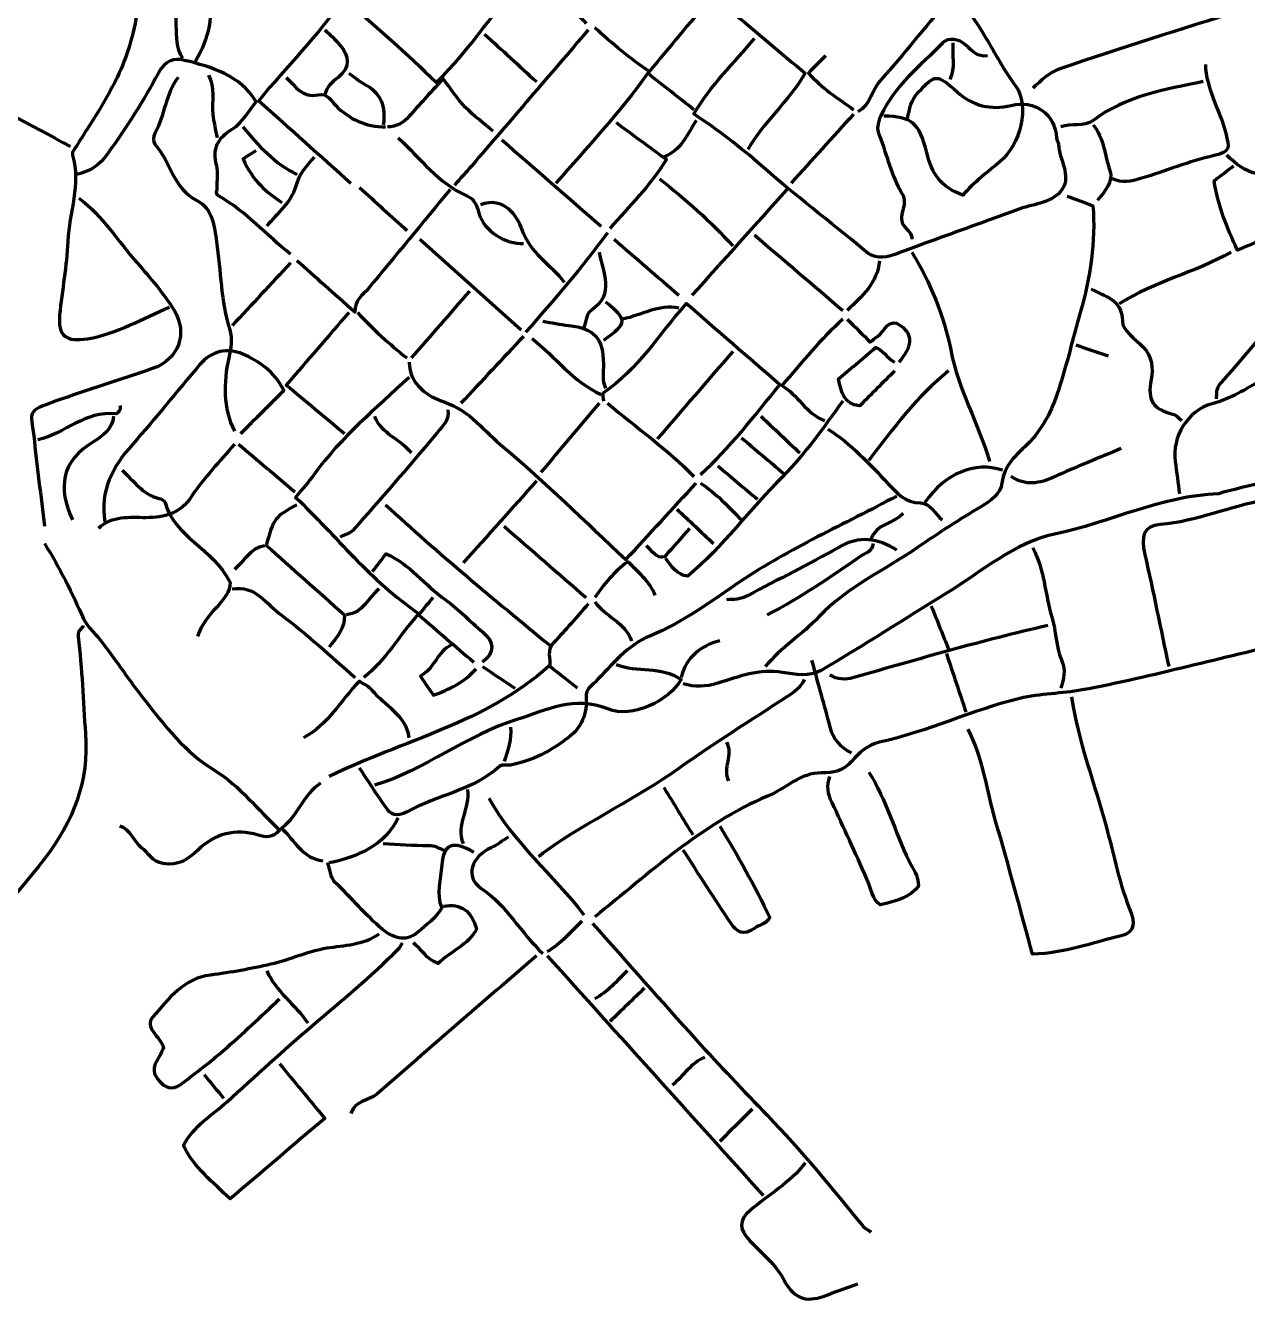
# Model space of a CAD drawing. Header units: inches. Extents: x 15 to 203, y -220 to -69.
# Drawn here: x 94.7 to 153.1, y -172.2 to -111.2 of the extents above; entities that cross this region are included whole.
import ezdxf

# ---------------------------------------------------------------- set-up
doc = ezdxf.new("R2010")
doc.units = ezdxf.units.IN
doc.header["$MEASUREMENT"] = 0
doc.layers.add('Calque 1', color=7, linetype='Continuous')

msp = doc.modelspace()

# ---------------------------------------------------------------- linework, layer by layer
at = {"layer": 'Calque 1', "color": 7, "lineweight": 70, "true_color": 0xffffff}
for points, knots in [([(90.303, -69.182), (89.095, -69.984), (88.543, -71.335), (87.631, -72.387), (84.375, -76.142), (82.561, -80.782), (80.005, -84.969), (79.006, -86.605), (79.565, -88.273), (81.334, -89.287), (85.314, -91.569), (89.315, -93.813), (93.289, -96.106), (94.654, -96.894), (96.209, -97.48), (97.098, -98.889), (98.573, -101.228), (100.245, -103.497), (100.01, -106.514), (99.914, -107.744), (100.222, -108.968), (100.035, -110.231), (99.871, -111.345), (99.594, -112.418), (99.141, -113.408), (98.58, -114.634), (97.813, -115.769), (97.089, -116.915), (96.997, -117.06), (96.861, -117.175), (96.908, -117.339), (97.314, -118.741), (96.738, -120.088), (96.679, -121.464), (96.628, -122.637), (96.404, -123.801), (96.289, -124.972), (96.19, -125.986), (96.611, -126.286), (97.627, -126.117), (99.043, -125.882), (100.249, -125.14), (101.543, -124.61)], [0, 0, 0, 0, 1, 1, 1, 2, 2, 2, 3, 3, 3, 4, 4, 4, 5, 5, 5, 6, 6, 6, 7, 7, 7, 8, 8, 8, 9, 9, 9, 10, 10, 10, 11, 11, 11, 12, 12, 12, 13, 13, 13, 14, 14, 14, 14]), ([(122.065, -94.86), (123.371, -95.891), (124.705, -96.889), (125.978, -97.96), (129.637, -101.036), (133.302, -104.105), (136.899, -107.252), (138.35, -108.522), (139.568, -110.089), (140.538, -111.721), (140.995, -112.491), (141.432, -113.301), (141.97, -114.039), (142.672, -115.001), (142.185, -116.861), (141.241, -117.644), (140.621, -118.159), (139.98, -118.648), (139.45, -119.254), (138.417, -118.899), (137.956, -118.205), (137.726, -117.24), (137.378, -115.78), (136.998, -115.498), (135.677, -115.484)], [0, 0, 0, 0, 1, 1, 1, 2, 2, 2, 3, 3, 3, 4, 4, 4, 5, 5, 5, 6, 6, 6, 7, 7, 7, 8, 8, 8, 8]), ([(102.059, -102.697), (102.512, -105.528), (101.772, -108.33), (101.849, -111.153), (101.864, -111.69), (101.829, -112.23), (102.162, -112.7)], [0, 0, 0, 0, 1, 1, 1, 2, 2, 2, 2]), ([(107.524, -103.728), (106.15, -105.118), (105.12, -106.802), (103.715, -108.169), (103.385, -108.491), (103.32, -108.965), (103.409, -109.398), (103.663, -110.642), (103.412, -111.779), (102.781, -112.854)], [0, 0, 0, 0, 1, 1, 1, 2, 2, 2, 3, 3, 3, 3]), ([(169.501, -105.687), (166.864, -106.602), (164.143, -107.219), (161.453, -107.942), (155.621, -109.51), (149.852, -111.28), (144.129, -113.205), (143.569, -113.393), (143.202, -113.781), (142.792, -114.144)], [0, 0, 0, 0, 1, 1, 1, 2, 2, 2, 3, 3, 3, 3]), ([(105.668, -106.203), (108.456, -108.787), (111.475, -111.108), (114.292, -113.871), (115.926, -112.279), (117.111, -110.366), (118.615, -108.689), (119.695, -109.408), (120.613, -110.176), (121.446, -111.05)], [0, 0, 0, 0, 1, 1, 1, 2, 2, 2, 3, 3, 3, 3]), ([(125.261, -107.853), (127.484, -109.717), (129.706, -111.581), (131.914, -113.433), (131.115, -114.822), (129.903, -115.768), (129.18, -117.083)], [0, 0, 0, 0, 1, 1, 1, 2, 2, 2, 2]), ([(109.793, -109.916), (108.65, -111.663), (107.125, -113.101), (105.806, -114.744), (107.304, -116.084), (108.755, -117.383), (110.206, -118.681)], [0, 0, 0, 0, 1, 1, 1, 2, 2, 2, 2]), ([(127.324, -109.916), (126.387, -111.042), (125.45, -112.169), (124.474, -113.343), (123.549, -112.757), (122.703, -112.007), (121.858, -111.256)], [0, 0, 0, 0, 1, 1, 1, 2, 2, 2, 2]), ([(138.667, -110.019), (137.636, -111.256), (136.637, -112.523), (135.558, -113.717), (135.118, -114.203), (135.046, -114.93), (134.439, -115.278)], [0, 0, 0, 0, 1, 1, 1, 2, 2, 2, 2]), ([(108.968, -111.359), (109.209, -111.6), (109.47, -111.824), (109.686, -112.085), (110.129, -112.619), (110.205, -113.136), (109.593, -113.635), (109.33, -113.85), (109.031, -114.07), (108.968, -114.453)], [0, 0, 0, 0, 1, 1, 1, 2, 2, 2, 3, 3, 3, 3]), ([(121.549, -111.359), (119.693, -113.525), (117.837, -115.691), (115.98, -117.855), (115.71, -118.169), (115.43, -118.475), (115.155, -118.784)], [0, 0, 0, 0, 1, 1, 1, 2, 2, 2, 2]), ([(136.811, -115.587), (136.898, -115.139), (136.976, -114.707), (137.319, -114.343), (138.167, -113.446), (138.203, -113.473), (139.195, -114.336), (139.91, -114.959), (140.791, -115.223), (141.761, -114.969), (142.87, -114.677), (143.864, -115.389), (143.93, -116.515), (143.936, -116.62), (144.022, -116.721), (144.025, -116.825), (144.048, -117.552), (144.638, -118.31), (144.204, -118.969), (143.774, -119.62), (142.881, -119.656), (142.172, -119.915), (140.182, -120.646), (138.18, -121.346), (136.196, -122.094), (135.639, -122.305), (135.219, -122.289), (134.74, -121.888), (133.112, -120.521), (131.408, -119.243), (129.814, -117.839), (128.817, -116.962), (127.775, -116.158), (126.596, -115.379), (127.391, -113.991), (128.532, -112.952), (129.489, -111.772)], [0, 0, 0, 0, 1, 1, 1, 2, 2, 2, 3, 3, 3, 4, 4, 4, 5, 5, 5, 6, 6, 6, 7, 7, 7, 8, 8, 8, 9, 9, 9, 10, 10, 10, 11, 11, 11, 12, 12, 12, 12]), ([(140.627, -112.597), (140.156, -112.68), (139.891, -112.368), (139.59, -112.087), (139.258, -111.776), (138.762, -111.703), (138.478, -111.995), (137.423, -113.08), (136.19, -114.009), (135.534, -115.466), (135.362, -115.849), (135.326, -116.065), (135.464, -116.415), (135.827, -117.335), (136.037, -118.342), (136.543, -119.171), (136.896, -119.751), (136.239, -120.249), (136.675, -120.771), (136.784, -120.901), (137.033, -121.096), (137.017, -121.362)], [0, 0, 0, 0, 1, 1, 1, 2, 2, 2, 3, 3, 3, 4, 4, 4, 5, 5, 5, 6, 6, 6, 7, 7, 7, 7]), ([(107.318, -122.084), (106.179, -121.162), (105.196, -120.047), (103.912, -119.306), (103.691, -119.178), (103.833, -119.02), (103.822, -118.886), (103.792, -118.545), (103.891, -118.176), (103.797, -117.86), (103.554, -117.045), (103.857, -116.508), (104.534, -116.103), (105.064, -115.785), (105.309, -115.225), (105.687, -114.792), (104.873, -113.52), (103.575, -113.136), (102.262, -112.817), (101.745, -112.691), (101.314, -112.833), (101.01, -113.412), (100.305, -114.755), (99.482, -116.027), (98.592, -117.265), (98.172, -117.85), (97.732, -118.123), (97.109, -118.268)], [0, 0, 0, 0, 1, 1, 1, 2, 2, 2, 3, 3, 3, 4, 4, 4, 5, 5, 5, 6, 6, 6, 7, 7, 7, 8, 8, 8, 9, 9, 9, 9]), ([(132.892, -112.597), (132.617, -112.872), (132.342, -113.147), (132.068, -113.421), (132.692, -114.127), (133.475, -114.635), (134.233, -115.175)], [0, 0, 0, 0, 1, 1, 1, 2, 2, 2, 2]), ([(110.102, -113.422), (110.343, -113.594), (110.568, -113.796), (110.827, -113.932), (111.64, -114.358), (111.891, -115.031), (111.752, -115.897)], [0, 0, 0, 0, 1, 1, 1, 2, 2, 2, 2]), ([(126.602, -115.175), (125.89, -114.613), (125.177, -114.05), (124.397, -113.435), (123.046, -115.319), (121.49, -116.97), (120.002, -118.681)], [0, 0, 0, 0, 1, 1, 1, 2, 2, 2, 2]), ([(151.042, -113.009), (151.07, -114.188), (151.741, -115.182), (152.016, -116.298), (152.188, -116.996), (152.246, -117.195), (151.461, -117.37), (150.267, -117.636), (149.122, -118.112), (147.946, -118.466), (147.514, -118.596), (147.055, -118.7), (146.608, -118.475)], [0, 0, 0, 0, 1, 1, 1, 2, 2, 2, 3, 3, 3, 4, 4, 4, 4]), ([(101.956, -113.628), (101.345, -114.423), (101.309, -115.46), (100.832, -116.315), (100.758, -116.446), (100.748, -116.719), (100.833, -116.814), (101.591, -117.657), (101.707, -118.949), (102.872, -119.53), (103.592, -119.889), (103.679, -120.769), (103.785, -121.469), (104, -122.877), (103.976, -124.316), (104.418, -125.697), (104.554, -126.124), (104.477, -126.565), (104.369, -127.043), (104.108, -128.204), (104.098, -129.41), (104.637, -130.54)], [0, 0, 0, 0, 1, 1, 1, 2, 2, 2, 3, 3, 3, 4, 4, 4, 5, 5, 5, 6, 6, 6, 7, 7, 7, 7]), ([(103.399, -113.525), (103.736, -114.114), (103.55, -114.761), (103.611, -115.38), (103.649, -115.762), (103.743, -116.137), (103.812, -116.515)], [0, 0, 0, 0, 1, 1, 1, 2, 2, 2, 2]), ([(107.112, -113.628), (107.551, -114.047), (107.888, -114.635), (108.66, -114.459), (109.073, -114.365), (109.25, -114.743), (109.48, -114.973), (110.14, -115.632), (110.917, -115.996), (111.855, -116)], [0, 0, 0, 0, 1, 1, 1, 2, 2, 2, 3, 3, 3, 3]), ([(117.012, -116.206), (116.565, -115.828), (116.084, -115.482), (115.681, -115.062), (115.292, -114.659), (114.983, -114.179), (114.611, -113.696), (113.937, -114.439), (113.447, -114.948), (112.996, -115.489), (112.715, -115.825), (112.377, -115.978), (111.959, -116)], [0, 0, 0, 0, 1, 1, 1, 2, 2, 2, 3, 3, 3, 4, 4, 4, 4]), ([(150.939, -113.834), (149.1, -114.209), (147.235, -114.506), (145.677, -115.687), (145.222, -116.032), (144.627, -115.787), (144.133, -116)], [0, 0, 0, 0, 1, 1, 1, 2, 2, 2, 2]), ([(122.89, -115.793), (123.659, -116.36), (124.428, -116.927), (125.284, -117.558), (124.504, -118.807), (123.502, -119.795), (122.58, -120.846)], [0, 0, 0, 0, 1, 1, 1, 2, 2, 2, 2]), ([(145.68, -115.897), (146.204, -116.523), (146.218, -117.347), (146.475, -118.073), (146.665, -118.607), (146.228, -119.083), (145.886, -119.506)], [0, 0, 0, 0, 1, 1, 1, 2, 2, 2, 2]), ([(112.474, -116.515), (113.524, -117.502), (114.393, -118.701), (115.772, -119.305), (116.107, -119.452), (116.225, -119.72), (116.324, -120.116), (116.536, -120.959), (117.631, -121.617), (118.455, -121.568)], [0, 0, 0, 0, 1, 1, 1, 2, 2, 2, 3, 3, 3, 3]), ([(105.668, -117.134), (105.437, -117.282), (105.206, -117.429), (105.051, -117.528), (105.523, -118.573), (106.178, -119.125), (106.906, -119.609)], [0, 0, 0, 0, 1, 1, 1, 2, 2, 2, 2]), ([(187.341, -120.743), (186.64, -119.656), (185.445, -119.408), (184.345, -119.229), (181.282, -118.731), (178.281, -117.805), (175.171, -117.685), (173.442, -117.618), (171.8, -117.146), (170.115, -116.975), (168.334, -116.794), (166.565, -117.265), (164.86, -117.854), (161.662, -118.958), (158.433, -119.962), (155.171, -120.862), (154.284, -121.106), (153.448, -121.534), (152.575, -121.883), (152.077, -120.824), (151.635, -119.746), (151.463, -118.572), (151.764, -118.337), (152.073, -118.097), (152.383, -117.856)], [0, 0, 0, 0, 1, 1, 1, 2, 2, 2, 3, 3, 3, 4, 4, 4, 5, 5, 5, 6, 6, 6, 7, 7, 7, 8, 8, 8, 8]), ([(108.452, -117.443), (108.073, -117.865), (107.731, -118.232), (107.56, -118.869), (107.374, -119.567), (106.665, -120.125), (106.184, -120.743)], [0, 0, 0, 0, 1, 1, 1, 2, 2, 2, 2]), ([(156.404, -117.443), (155.957, -117.615), (155.49, -117.747), (155.068, -117.967), (153.885, -118.581), (152.925, -118.247), (152.073, -117.34)], [0, 0, 0, 0, 1, 1, 1, 2, 2, 2, 2]), ([(186.825, -121.775), (184.744, -121.789), (182.887, -120.858), (180.961, -120.286), (178.969, -119.694), (176.954, -119.183), (174.97, -118.567), (174.413, -118.394), (173.943, -118.717), (173.419, -118.686), (172.218, -118.613), (171.014, -118.689), (169.808, -118.622), (169.134, -118.584), (168.377, -118.882), (167.758, -119.216), (165.458, -120.46), (162.941, -121.135), (160.526, -122.076), (159.099, -122.633), (157.628, -123.081), (156.204, -123.647), (155.592, -123.89), (155.093, -124.373), (154.656, -124.873), (153.678, -125.993), (152.742, -127.151), (151.751, -128.26), (151.53, -128.508), (151.579, -128.739), (151.558, -128.993)], [0, 0, 0, 0, 1, 1, 1, 2, 2, 2, 3, 3, 3, 4, 4, 4, 5, 5, 5, 6, 6, 6, 7, 7, 7, 8, 8, 8, 9, 9, 9, 10, 10, 10, 10]), ([(97.212, -119.403), (98.345, -120.249), (99.078, -121.457), (99.995, -122.498), (100.627, -123.216), (101.258, -123.931), (101.759, -124.759), (102.425, -125.859), (101.994, -127.108), (100.717, -127.546), (99.175, -128.076), (97.616, -128.558), (96.08, -129.103), (94.683, -129.599), (94.92, -129.587), (95.049, -130.746), (95.21, -132.191), (95.39, -133.634), (95.562, -135.077)], [0, 0, 0, 0, 1, 1, 1, 2, 2, 2, 3, 3, 3, 4, 4, 4, 5, 5, 5, 6, 6, 6, 6]), ([(114.949, -118.99), (113.643, -120.571), (112.338, -122.154), (111.029, -123.733), (110.779, -124.035), (110.389, -124.228), (110.395, -124.853), (109.379, -123.95), (108.503, -123.172), (107.627, -122.393)], [0, 0, 0, 0, 1, 1, 1, 2, 2, 2, 3, 3, 3, 3]), ([(120.415, -123.425), (119.752, -122.573), (118.776, -122.038), (118.374, -120.875), (118.174, -120.297), (117.522, -119.287), (116.393, -119.712)], [0, 0, 0, 0, 1, 1, 1, 2, 2, 2, 2]), ([(144.442, -119.3), (144.834, -119.447), (145.226, -119.593), (145.669, -119.76), (145.805, -121.471), (145.546, -123.181), (145.063, -124.869), (144.709, -126.103), (144.416, -127.357), (144.016, -128.576), (143.701, -129.537), (143.282, -130.441), (142.506, -131.183), (141.998, -131.669), (141.427, -132.175), (141.32, -133.011), (141.254, -133.52), (140.782, -133.878), (140.318, -134.15), (139.29, -134.755), (138.291, -135.398), (137.306, -136.079), (135.722, -137.175), (133.932, -137.962), (132.573, -139.399), (131.773, -140.246), (130.764, -140.88), (130.005, -141.78)], [0, 0, 0, 0, 1, 1, 1, 2, 2, 2, 3, 3, 3, 4, 4, 4, 5, 5, 5, 6, 6, 6, 7, 7, 7, 8, 8, 8, 9, 9, 9, 9]), ([(122.065, -121.981), (122.232, -122.954), (122.862, -123.978), (121.666, -124.785), (121.467, -124.919), (121.446, -125.315), (121.343, -125.59)], [0, 0, 0, 0, 1, 1, 1, 2, 2, 2, 2]), ([(137.017, -121.981), (137.889, -123.435), (138.562, -125.066), (138.872, -126.642), (139.247, -128.556), (140.2, -130.178), (140.73, -131.984)], [0, 0, 0, 0, 1, 1, 1, 2, 2, 2, 2]), ([(145.576, -123.734), (146.2, -124.117), (147.063, -124.177), (147.075, -125.28), (147.08, -125.696), (147.68, -126.134), (148.059, -126.511), (148.514, -126.964), (148.545, -127.525), (148.447, -128.062), (148.267, -129.047), (148.515, -129.49), (149.493, -129.724), (149.646, -129.761), (149.77, -129.921), (149.908, -130.024)], [0, 0, 0, 0, 1, 1, 1, 2, 2, 2, 3, 3, 3, 4, 4, 4, 5, 5, 5, 5]), ([(126.911, -132.602), (128.323, -131.346), (129.447, -129.837), (130.709, -128.316), (129.199, -127.008), (127.708, -125.716), (126.231, -124.436), (124.936, -125.914), (123.914, -127.585), (122.279, -128.696), (122.215, -128.739), (122.271, -128.959), (122.271, -129.096)], [0, 0, 0, 0, 1, 1, 1, 2, 2, 2, 3, 3, 3, 4, 4, 4, 4]), ([(168.573, -123.94), (166.392, -124.707), (164.108, -125.056), (161.869, -125.587), (159.776, -126.083), (157.664, -126.508), (155.586, -127.06), (154.923, -127.236), (154.325, -127.694), (153.727, -128.072), (152.978, -128.545), (152.242, -128.988), (151.358, -129.223), (150.181, -129.536), (149.443, -130.812), (149.598, -131.984), (149.667, -132.499), (149.736, -133.015), (149.805, -133.531)], [0, 0, 0, 0, 1, 1, 1, 2, 2, 2, 3, 3, 3, 4, 4, 4, 5, 5, 5, 6, 6, 6, 6]), ([(110.102, -124.868), (109.116, -126.012), (108.13, -127.156), (107.12, -128.328), (108.023, -129.082), (108.96, -129.862), (109.896, -130.643)], [0, 0, 0, 0, 1, 1, 1, 2, 2, 2, 2]), ([(133.924, -125.178), (134.302, -125.556), (134.68, -125.934), (135.028, -126.282), (135.141, -126.189), (135.245, -126.079), (135.369, -126.006), (135.728, -125.794), (135.889, -125.041), (136.494, -125.498), (137.085, -125.944), (137.025, -126.497), (136.399, -127.24)], [0, 0, 0, 0, 1, 1, 1, 2, 2, 2, 3, 3, 3, 4, 4, 4, 4]), ([(119.383, -125.281), (119.796, -125.349), (120.206, -125.435), (120.621, -125.484), (121.864, -125.631), (122.266, -126.082), (122.274, -127.343), (122.276, -127.722), (122.2, -128.112), (122.374, -128.478)], [0, 0, 0, 0, 1, 1, 1, 2, 2, 2, 3, 3, 3, 3]), ([(133.717, -125.178), (132.671, -126.13), (131.776, -127.224), (130.799, -128.356), (131.567, -128.779), (131.946, -129.698), (132.841, -130.024)], [0, 0, 0, 0, 1, 1, 1, 2, 2, 2, 2]), ([(104.946, -130.643), (105.635, -129.955), (106.323, -129.266), (107.002, -128.587), (106.539, -127.644), (105.798, -127.191), (105.039, -126.851), (104.302, -126.522), (103.543, -126.699), (102.991, -127.346), (101.913, -128.608), (100.883, -129.911), (99.782, -131.151), (98.827, -132.226), (98.189, -133.378), (98.45, -134.871)], [0, 0, 0, 0, 1, 1, 1, 2, 2, 2, 3, 3, 3, 4, 4, 4, 5, 5, 5, 5]), ([(136.192, -127.653), (135.625, -128.22), (135.057, -128.788), (134.524, -129.321), (133.746, -129.239), (133.663, -128.675), (133.505, -128.036), (134.034, -127.591), (134.631, -127.088), (135.281, -126.54), (135.602, -126.62), (135.821, -127.038), (136.192, -127.24)], [0, 0, 0, 0, 1, 1, 1, 2, 2, 2, 3, 3, 3, 4, 4, 4, 4]), ([(112.99, -127.24), (113.005, -128.344), (113.932, -128.888), (114.662, -129.134), (115.905, -129.554), (116.598, -130.556), (117.497, -131.299), (119.519, -132.969), (121.377, -134.837), (123.349, -136.669), (124.468, -135.451), (125.587, -134.233), (126.705, -133.015)], [0, 0, 0, 0, 1, 1, 1, 2, 2, 2, 3, 3, 3, 4, 4, 4, 4]), ([(112.99, -127.962), (111.406, -129.439), (109.731, -130.826), (108.45, -132.6), (108.192, -132.957), (107.897, -133.286), (107.563, -133.696), (109.506, -135.536), (111.14, -137.683), (113.443, -139.241), (112.506, -140.329), (111.873, -141.484), (110.824, -142.296)], [0, 0, 0, 0, 1, 1, 1, 2, 2, 2, 3, 3, 3, 4, 4, 4, 4]), ([(173.007, -128.581), (172.451, -128.839), (171.823, -128.579), (171.234, -128.962), (170.538, -129.414), (169.893, -129.766), (169.355, -130.509), (167.639, -132.877), (165.802, -135.159), (163.748, -137.264), (162.65, -138.389), (161.37, -139.035), (159.909, -139.402), (156.683, -140.213), (153.451, -141), (150.216, -141.776), (148.537, -142.179), (146.857, -142.585), (145.161, -142.896), (144.174, -143.077), (143.164, -143.068), (142.168, -143.306), (139.886, -143.852), (137.763, -144.89), (135.471, -145.392), (134.904, -145.516), (134.501, -145.893), (134.127, -146.315), (133.747, -146.743), (133.296, -146.878), (132.685, -146.864), (131.703, -146.841), (130.979, -147.612), (130.112, -147.977), (126.954, -149.309), (124.487, -151.644), (121.858, -153.742)], [0, 0, 0, 0, 1, 1, 1, 2, 2, 2, 3, 3, 3, 4, 4, 4, 5, 5, 5, 6, 6, 6, 7, 7, 7, 8, 8, 8, 9, 9, 9, 10, 10, 10, 11, 11, 11, 12, 12, 12, 12]), ([(99.171, -129.303), (99.22, -129.499), (99.078, -129.71), (98.967, -129.699), (97.533, -129.553), (96.525, -130.643), (95.253, -130.952)], [0, 0, 0, 0, 1, 1, 1, 2, 2, 2, 2]), ([(133.717, -129.096), (132.805, -130.34), (131.931, -131.612), (130.832, -132.707), (129.282, -134.252), (127.985, -136.04), (126.302, -137.468), (125.774, -137.392), (125.524, -137), (125.261, -136.624)], [0, 0, 0, 0, 1, 1, 1, 2, 2, 2, 3, 3, 3, 3]), ([(98.862, -129.818), (98.808, -130.422), (98.331, -130.785), (97.919, -131.031), (96.338, -131.975), (96.204, -133.241), (96.903, -134.768)], [0, 0, 0, 0, 1, 1, 1, 2, 2, 2, 2]), ([(114.846, -129.509), (114.915, -130.059), (114.501, -130.392), (114.215, -130.736), (112.937, -132.272), (111.621, -133.776), (110.3, -135.276), (110.159, -135.436), (109.896, -135.49), (109.69, -135.593)], [0, 0, 0, 0, 1, 1, 1, 2, 2, 2, 3, 3, 3, 3]), ([(132.996, -130.437), (134.105, -131.132), (134.987, -132.087), (135.869, -133.028), (136.318, -133.507), (136.693, -133.956), (137.43, -133.959), (137.926, -133.961), (138.109, -134.504), (138.461, -134.768)], [0, 0, 0, 0, 1, 1, 1, 2, 2, 2, 3, 3, 3, 3]), ([(104.637, -131.159), (103.949, -131.984), (103.187, -132.759), (102.596, -133.648), (102.04, -134.484), (101.299, -134.666), (100.409, -134.667), (99.617, -134.669), (98.794, -134.559), (98.14, -135.18)], [0, 0, 0, 0, 1, 1, 1, 2, 2, 2, 3, 3, 3, 3]), ([(147.02, -131.365), (145.955, -131.812), (144.876, -132.23), (143.828, -132.715), (143.117, -133.045), (142.448, -133.156), (141.761, -132.706)], [0, 0, 0, 0, 1, 1, 1, 2, 2, 2, 2]), ([(99.275, -132.396), (99.815, -132.9), (100.245, -133.546), (101.026, -133.742), (101.139, -133.771), (101.302, -133.856), (101.327, -133.946), (101.78, -135.614), (103.563, -136.063), (104.442, -137.763), (104.45, -138.619), (103.191, -139.232), (102.884, -140.337)], [0, 0, 0, 0, 1, 1, 1, 2, 2, 2, 3, 3, 3, 4, 4, 4, 4]), ([(157.436, -132.602), (156.343, -132.8), (155.311, -133.232), (154.129, -133.058), (153.442, -132.957), (152.692, -133.288), (151.97, -133.429), (151.865, -133.45), (151.765, -133.523), (151.661, -133.527), (148.924, -133.624), (146.474, -134.906), (143.837, -135.454), (141.924, -135.852), (140.345, -137.24), (138.668, -138.275), (136.671, -139.508), (134.695, -140.774), (132.676, -141.97), (132.133, -142.292), (131.422, -142.157), (130.835, -142.058), (129.718, -141.87), (128.739, -142.267), (127.743, -142.574), (127.167, -142.751), (126.642, -142.774), (126.086, -142.605)], [0, 0, 0, 0, 1, 1, 1, 2, 2, 2, 3, 3, 3, 4, 4, 4, 5, 5, 5, 6, 6, 6, 7, 7, 7, 8, 8, 8, 9, 9, 9, 9]), ([(154.857, -133.221), (154.756, -133.739), (154.281, -133.764), (153.927, -133.825), (152.221, -134.116), (150.624, -134.848), (148.878, -134.997), (148.078, -135.066), (147.945, -135.532), (148.147, -136.42), (148.552, -138.201), (148.911, -139.993), (149.289, -141.78)], [0, 0, 0, 0, 1, 1, 1, 2, 2, 2, 3, 3, 3, 4, 4, 4, 4]), ([(107.627, -134.046), (106.555, -134.645), (106.51, -134.703), (106.16, -135.989), (107.385, -137.076), (108.641, -138.191), (109.896, -139.305), (109.946, -139.957), (109.511, -140.381), (109.174, -140.852)], [0, 0, 0, 0, 1, 1, 1, 2, 2, 2, 3, 3, 3, 3]), ([(136.295, -133.634), (133.786, -134.974), (131.16, -136.141), (128.812, -137.721), (127.417, -138.659), (126.074, -139.675), (124.526, -140.304), (123.366, -140.777), (122.691, -141.71), (121.876, -142.52), (121.707, -142.689), (121.413, -142.884), (121.445, -143.224), (121.52, -144.023), (121.214, -144.704), (120.61, -145.169), (119.788, -145.802), (118.863, -146.298), (117.83, -146.486), (117.708, -146.508), (117.427, -146.448), (117.331, -146.535), (116.058, -147.692), (114.337, -147.917), (112.9, -148.714), (112.37, -149.008), (112.123, -148.855), (111.86, -148.48), (111.432, -147.872), (111.03, -147.246), (110.618, -146.627)], [0, 0, 0, 0, 1, 1, 1, 2, 2, 2, 3, 3, 3, 4, 4, 4, 5, 5, 5, 6, 6, 6, 7, 7, 7, 8, 8, 8, 9, 9, 9, 10, 10, 10, 10]), ([(126.396, -135.18), (126.007, -135.618), (125.619, -136.056), (125.198, -136.529), (124.786, -136.649), (124.606, -136.243), (124.333, -136.005)], [0, 0, 0, 0, 1, 1, 1, 2, 2, 2, 2]), ([(95.562, -135.902), (96.297, -137.046), (96.868, -138.271), (97.436, -139.503), (97.634, -139.933), (98.051, -140.257), (98.344, -140.648), (99.006, -141.535), (99.629, -142.452), (100.311, -143.323), (101.307, -144.591), (102.277, -145.873), (103.699, -146.746), (104.89, -147.479), (105.748, -148.608), (106.796, -149.597), (106.456, -149.984), (106.144, -149.944), (105.769, -149.832), (104.677, -149.506), (103.704, -149.764), (102.888, -150.55), (102.417, -151.002), (101.965, -151.321), (101.229, -151.192), (100.706, -151.101), (100.537, -150.694), (100.207, -150.437), (99.824, -150.138), (99.705, -149.566), (99.171, -149.411)], [0, 0, 0, 0, 1, 1, 1, 2, 2, 2, 3, 3, 3, 4, 4, 4, 5, 5, 5, 6, 6, 6, 7, 7, 7, 8, 8, 8, 9, 9, 9, 10, 10, 10, 10]), ([(136.295, -136.212), (135.387, -135.646), (134.508, -135.5), (133.501, -136.091), (132.098, -136.916), (130.614, -137.603), (129.187, -138.39), (128.837, -138.584), (128.504, -138.573), (128.149, -138.584)], [0, 0, 0, 0, 1, 1, 1, 2, 2, 2, 3, 3, 3, 3]), ([(135.161, -135.902), (135.131, -136.285), (134.795, -136.353), (134.545, -136.525), (133.109, -137.522), (131.669, -138.509), (130.108, -139.305)], [0, 0, 0, 0, 1, 1, 1, 2, 2, 2, 2]), ([(111.237, -137.243), (111.446, -136.97), (111.655, -136.697), (111.892, -136.388), (113.019, -136.871), (113.746, -137.905), (114.734, -138.597), (115.368, -139.041), (115.903, -139.625), (116.498, -140.127), (117.085, -140.622), (117.094, -141.093), (116.496, -141.574)], [0, 0, 0, 0, 1, 1, 1, 2, 2, 2, 3, 3, 3, 4, 4, 4, 4]), ([(142.792, -136.109), (143.354, -137.138), (143.367, -138.32), (143.707, -139.412), (143.915, -140.078), (143.89, -140.83), (144.166, -141.456), (144.394, -141.974), (144.266, -142.365), (144.133, -142.812)], [0, 0, 0, 0, 1, 1, 1, 2, 2, 2, 3, 3, 3, 3]), ([(124.746, -138.377), (124.49, -137.696), (123.932, -137.277), (123.443, -136.768), (122.758, -137.257), (122.305, -137.866), (121.858, -138.48)], [0, 0, 0, 0, 1, 1, 1, 2, 2, 2, 2]), ([(104.534, -138.068), (105.646, -137.864), (106.18, -138.816), (106.887, -139.331), (108.124, -140.235), (109.243, -141.299), (110.412, -142.296)], [0, 0, 0, 0, 1, 1, 1, 2, 2, 2, 2]), ([(114.124, -138.48), (113.907, -138.747), (113.689, -139.013), (113.449, -139.306), (114.348, -140.08), (115.216, -140.827), (116.084, -141.574)], [0, 0, 0, 0, 1, 1, 1, 2, 2, 2, 2]), ([(121.549, -138.79), (120.999, -139.409), (120.47, -140.048), (119.891, -140.638), (119.537, -140.999), (119.773, -141.404), (119.693, -141.78)], [0, 0, 0, 0, 1, 1, 1, 2, 2, 2, 2]), ([(97.418, -139.821), (97.372, -140.002), (97.131, -139.991), (97.175, -140.341), (97.365, -141.877), (97.404, -143.431), (97.525, -144.977), (97.702, -147.248), (96.941, -149.203), (95.562, -150.958), (94.021, -152.918), (92.456, -154.875), (90.083, -155.875), (89.551, -156.098), (89.8, -156.752), (89.272, -156.836)], [0, 0, 0, 0, 1, 1, 1, 2, 2, 2, 3, 3, 3, 4, 4, 4, 5, 5, 5, 5]), ([(143.514, -139.821), (140.388, -140.526), (137.316, -141.432), (134.236, -142.306), (133.818, -142.424), (133.461, -142.4), (133.099, -142.193)], [0, 0, 0, 0, 1, 1, 1, 2, 2, 2, 2]), ([(115.001, -140.749), (114.32, -141.07), (114.192, -141.888), (113.533, -142.234), (113.764, -142.581), (113.944, -142.85), (114.145, -143.152), (114.907, -142.868), (115.645, -142.54), (116.187, -141.883)], [0, 0, 0, 0, 1, 1, 1, 2, 2, 2, 3, 3, 3, 3]), ([(132.222, -141.471), (132.514, -142.537), (132.811, -143.601), (133.097, -144.668), (133.251, -145.245), (133.598, -145.65), (134.13, -145.905)], [0, 0, 0, 0, 1, 1, 1, 2, 2, 2, 2]), ([(121.033, -142.812), (120.628, -142.493), (120.222, -142.175), (119.676, -141.747), (116.683, -144.482), (112.696, -145.282), (109.174, -147.04)], [0, 0, 0, 0, 1, 1, 1, 2, 2, 2, 2]), ([(122.89, -141.677), (123.882, -142.086), (125.053, -141.725), (125.983, -142.399), (125.439, -143.406), (123.644, -144.27), (122.492, -143.807), (120.875, -143.156), (119.59, -143.858), (118.131, -144.312), (115.712, -145.065), (113.745, -146.722), (111.34, -147.452)], [0, 0, 0, 0, 1, 1, 1, 2, 2, 2, 3, 3, 3, 4, 4, 4, 4]), ([(112.99, -145.183), (112.849, -144.084), (111.823, -143.669), (111.229, -142.921), (111.081, -142.735), (110.831, -142.63), (110.616, -142.48), (109.719, -143.39), (109.114, -144.573), (107.937, -145.183)], [0, 0, 0, 0, 1, 1, 1, 2, 2, 2, 3, 3, 3, 3]), ([(131.861, -142.399), (131.713, -142.8), (131.369, -143.006), (131.037, -143.224), (129.317, -144.358), (127.564, -145.444), (125.889, -146.64), (123.871, -148.08), (121.611, -149.119), (119.59, -150.546), (119.45, -150.645), (119.315, -150.752), (119.177, -150.855)], [0, 0, 0, 0, 1, 1, 1, 2, 2, 2, 3, 3, 3, 4, 4, 4, 4]), ([(144.648, -143.224), (144.953, -145.352), (145.749, -147.349), (146.3, -149.411), (146.669, -150.788), (146.938, -152.21), (147.478, -153.517), (147.782, -154.253), (147.447, -154.539), (147.013, -154.642), (145.651, -154.964), (144.324, -155.488), (142.781, -155.521), (142.202, -153.42), (141.648, -151.305), (141.03, -149.208), (140.593, -147.727), (140.426, -146.164), (139.699, -144.771)], [0, 0, 0, 0, 1, 1, 1, 2, 2, 2, 3, 3, 3, 4, 4, 4, 5, 5, 5, 6, 6, 6, 6]), ([(134.955, -146.833), (135.813, -148.148), (136.19, -149.683), (136.879, -151.079), (137.045, -151.416), (137.324, -151.769), (137.339, -152.275), (136.934, -152.791), (136.292, -152.988), (135.504, -153.166), (135.146, -152.937), (135.06, -152.38), (134.845, -151.889), (134.315, -150.677), (133.757, -149.478), (133.199, -148.278), (133.01, -147.872), (132.915, -147.47), (133.099, -147.04)], [0, 0, 0, 0, 1, 1, 1, 2, 2, 2, 3, 3, 3, 4, 4, 4, 5, 5, 5, 6, 6, 6, 6]), ([(108.762, -147.349), (107.924, -147.883), (107.681, -148.927), (106.885, -149.496), (107.516, -150.085), (107.899, -150.943), (108.865, -151.061)], [0, 0, 0, 0, 1, 1, 1, 2, 2, 2, 2]), ([(127.839, -149.411), (128.703, -150.815), (129.5, -152.255), (130.221, -153.764), (130.085, -154.075), (129.74, -154.104), (129.505, -154.279), (128.982, -154.668), (128.639, -154.46), (128.362, -154.047), (127.586, -152.892), (126.843, -151.714), (126.086, -150.546)], [0, 0, 0, 0, 1, 1, 1, 2, 2, 2, 3, 3, 3, 4, 4, 4, 4]), ([(117.733, -149.927), (117.458, -150.099), (117.198, -150.303), (116.906, -150.437), (115.969, -150.866), (115.637, -151.835), (116.419, -152.363), (117.665, -153.204), (118.334, -154.515), (119.383, -155.496)], [0, 0, 0, 0, 1, 1, 1, 2, 2, 2, 3, 3, 3, 3]), ([(116.084, -150.649), (115.074, -150.081), (114.621, -150.242), (114.551, -151.269), (114.505, -151.951), (114.246, -152.643), (114.556, -153.3), (114.256, -153.806), (113.812, -154.116), (113.407, -154.469), (112.787, -155.009), (112.159, -154.693), (111.722, -154.335), (110.909, -153.669), (110.247, -152.823), (109.472, -152.106), (109.167, -151.824), (109.262, -151.45), (109.071, -151.164)], [0, 0, 0, 0, 1, 1, 1, 2, 2, 2, 3, 3, 3, 4, 4, 4, 5, 5, 5, 6, 6, 6, 6]), ([(111.752, -150.236), (112.474, -150.271), (113.197, -150.337), (113.918, -150.324), (114.209, -150.318), (114.405, -150.457), (114.64, -150.546)], [0, 0, 0, 0, 1, 1, 1, 2, 2, 2, 2]), ([(114.64, -153.227), (115.475, -153.091), (115.979, -153.452), (116.204, -154.326), (115.814, -155.085), (114.974, -155.386), (114.374, -155.964), (113.814, -155.767), (113.58, -155.282), (113.196, -154.98)], [0, 0, 0, 0, 1, 1, 1, 2, 2, 2, 3, 3, 3, 3]), ([(121.755, -154.052), (123.405, -155.908), (125.042, -157.776), (126.71, -159.616), (127.82, -160.841), (128.965, -162.035), (130.11, -163.228), (131.716, -164.901), (133.195, -166.683), (134.65, -168.486), (134.754, -168.615), (134.921, -168.695), (135.058, -168.798)], [0, 0, 0, 0, 1, 1, 1, 2, 2, 2, 3, 3, 3, 4, 4, 4, 4]), ([(111.546, -154.567), (110.805, -155.097), (109.889, -155.108), (109.063, -155.241), (108.123, -155.392), (107.288, -155.794), (106.388, -156.001), (105.436, -156.219), (104.47, -156.395), (103.501, -156.517), (102.206, -156.681), (101.498, -157.663), (100.747, -158.511), (100.296, -159.022), (101.094, -159.437), (101.252, -159.995), (101.158, -160.184), (101.062, -160.431), (100.92, -160.649), (100.642, -161.075), (100.878, -161.403), (101.14, -161.674), (101.444, -161.989), (101.817, -161.957), (102.162, -161.683), (102.814, -161.166), (103.491, -160.678), (104.116, -160.13), (105.031, -159.329), (105.909, -158.486), (106.802, -157.661)], [0, 0, 0, 0, 1, 1, 1, 2, 2, 2, 3, 3, 3, 4, 4, 4, 5, 5, 5, 6, 6, 6, 7, 7, 7, 8, 8, 8, 9, 9, 9, 10, 10, 10, 10]), ([(106.802, -160.755), (107.502, -161.604), (108.202, -162.454), (108.956, -163.369), (107.435, -164.661), (105.949, -165.924), (104.434, -167.212), (103.613, -166.408), (102.717, -165.735), (102.211, -164.664), (102.678, -163.734), (103.601, -163.198), (104.287, -162.576), (105.636, -161.353), (106.977, -160.101), (108.372, -158.925), (109.771, -157.745), (111.173, -156.576), (112.472, -155.287), (112.558, -155.201), (112.612, -155.083), (112.68, -154.98)], [0, 0, 0, 0, 1, 1, 1, 2, 2, 2, 3, 3, 3, 4, 4, 4, 5, 5, 5, 6, 6, 6, 7, 7, 7, 7]), ([(119.074, -155.599), (116.53, -157.799), (113.982, -159.993), (111.448, -162.205), (111.056, -162.547), (110.393, -162.517), (110.206, -163.127)], [0, 0, 0, 0, 1, 1, 1, 2, 2, 2, 2]), ([(131.913, -165.498), (131.198, -166.442), (130.161, -167.013), (129.284, -167.768), (128.73, -168.245), (128.761, -168.701), (129.276, -169.218), (129.858, -169.804), (130.526, -170.374), (130.899, -171.085), (131.428, -172.093), (132.087, -172.161), (132.997, -171.792), (133.47, -171.601), (133.958, -171.445), (134.439, -171.273)], [0, 0, 0, 0, 1, 1, 1, 2, 2, 2, 3, 3, 3, 4, 4, 4, 5, 5, 5, 5])]:
    msp.add_open_spline(points, degree=3, knots=knots, dxfattribs=at)
for points in [[(116.599, -111.565), (117.424, -112.322), (118.249, -113.078), (119.074, -113.834)], [(138.977, -111.978), (138.922, -112.562), (139.113, -113.168), (138.822, -113.731)], [(91.025, -113.834), (92.95, -114.865), (94.875, -115.897), (96.8, -116.928)], [(126.705, -115.69), (126.298, -116.371), (125.966, -117.117), (125.158, -117.443)], [(134.233, -115.381), (133.236, -116.481), (132.239, -117.581), (131.242, -118.681)], [(105.049, -116), (105.783, -116.899), (106.565, -117.743), (107.627, -118.268)], [(117.424, -116.618), (119.005, -117.993), (120.587, -119.368), (122.168, -120.743)], [(110.618, -118.887), (111.374, -119.575), (112.13, -120.262), (112.887, -120.95)], [(124.952, -118.475), (126.204, -119.449), (127.375, -120.512), (128.458, -121.671)], [(131.036, -118.99), (129.524, -120.675), (128.011, -122.359), (126.499, -124.043)], [(113.505, -121.362), (115.121, -122.806), (116.737, -124.25), (118.352, -125.693)], [(122.477, -121.053), (121.253, -122.702), (119.927, -124.267), (118.558, -125.796)], [(122.786, -121.362), (123.818, -122.256), (124.849, -123.15), (125.88, -124.043)], [(129.489, -121.156), (130.899, -122.359), (132.308, -123.562), (133.717, -124.765)], [(152.279, -121.981), (150.559, -122.95), (148.594, -123.391), (146.917, -124.456)], [(107.318, -122.496), (106.39, -123.493), (105.462, -124.49), (104.534, -125.487)], [(135.47, -122.393), (135.368, -123.454), (134.621, -124.093), (133.924, -124.765)], [(115.877, -123.837), (114.949, -124.903), (114.021, -125.968), (113.093, -127.034)], [(122.374, -124.353), (123.432, -125.187), (123.421, -125.381), (122.271, -126.209)], [(125.88, -124.662), (124.913, -124.451), (124.092, -125), (123.199, -125.178)], [(110.515, -124.868), (111.255, -125.645), (112.034, -126.38), (112.887, -127.034)], [(118.455, -126.003), (117.458, -127.068), (116.462, -128.134), (115.465, -129.199)], [(118.868, -126.106), (119.981, -126.983), (120.835, -128.18), (122.168, -128.787)], [(128.458, -126.724), (127.255, -128.117), (126.052, -129.509), (124.849, -130.901)], [(144.855, -126.415), (145.37, -126.587), (145.886, -126.759), (146.401, -126.931)], [(138.77, -127.653), (137.256, -128.863), (136.117, -130.408), (134.955, -131.932)], [(122.065, -129.199), (121.136, -130.299), (120.208, -131.399), (119.28, -132.499)], [(122.477, -129.199), (123.847, -130.374), (125.343, -131.4), (126.602, -132.706)], [(111.34, -129.818), (111.655, -130.672), (112.592, -130.904), (113.093, -131.571)], [(129.799, -129.818), (130.418, -130.402), (131.036, -130.987), (131.655, -131.571)], [(104.843, -131.159), (105.737, -131.915), (106.631, -132.671), (107.524, -133.427)], [(128.871, -130.849), (129.541, -131.417), (130.211, -131.984), (130.882, -132.551)], [(127.736, -132.19), (128.372, -132.723), (129.008, -133.256), (129.644, -133.788)], [(141.348, -132.396), (140.008, -131.964), (138.607, -132.548), (137.636, -133.943)], [(119.074, -132.912), (117.905, -134.218), (116.737, -135.524), (115.568, -136.83)], [(126.911, -133.015), (127.666, -133.486), (128.244, -134.154), (128.871, -134.768)], [(111.855, -134.046), (114.388, -136.373), (117.036, -138.566), (119.693, -140.749)], [(125.777, -134.252), (126.361, -134.802), (126.946, -135.352), (127.53, -135.902)], [(136.605, -134.459), (136.16, -134.96), (135.307, -134.95), (135.058, -135.696)], [(117.527, -135.077), (118.833, -136.212), (120.14, -137.346), (121.446, -138.48)], [(106.081, -136.005), (105.383, -136.108), (105.115, -136.758), (104.637, -137.14)], [(111.546, -138.068), (111.027, -138.476), (110.794, -139.242), (109.999, -139.305)], [(121.858, -138.687), (122.367, -139.377), (123.304, -139.662), (123.611, -140.543)], [(137.945, -138.893), (138.22, -139.58), (138.495, -140.268), (138.77, -140.955)], [(127.839, -140.543), (126.908, -140.796), (126.244, -141.332), (125.983, -142.296)], [(138.667, -141.162), (138.977, -142.09), (139.286, -143.018), (139.595, -143.946)], [(116.496, -141.78), (117.012, -142.124), (117.527, -142.468), (118.043, -142.812)], [(117.837, -144.668), (117.903, -145.25), (117.699, -145.78), (117.527, -146.318)], [(128.149, -145.39), (128.512, -145.99), (127.925, -146.643), (128.252, -147.246)], [(125.158, -147.555), (125.622, -148.311), (126.086, -149.068), (126.55, -149.824)], [(115.774, -147.658), (115.924, -148.535), (115.186, -149.341), (115.568, -150.236)], [(116.805, -148.071), (117.977, -150.205), (119.878, -151.745), (121.343, -153.639)], [(112.474, -148.999), (111.785, -150.347), (110.551, -150.864), (109.174, -151.164)], [(121.24, -153.949), (120.713, -154.457), (120.247, -155.034), (119.59, -155.392)], [(119.59, -155.599), (123.027, -159.414), (126.464, -163.23), (129.902, -167.045)], [(106.184, -156.321), (106.639, -157.302), (107.535, -157.935), (108.143, -158.795)], [(123.405, -156.321), (122.919, -156.801), (122.472, -157.328), (121.858, -157.661)], [(124.23, -157.146), (123.68, -157.678), (123.13, -158.211), (122.58, -158.744)], [(127.118, -160.445), (126.461, -160.73), (126.085, -161.337), (125.571, -161.786)], [(103.193, -161.27), (103.503, -161.649), (103.812, -162.027), (104.121, -162.405)], [(129.386, -162.92), (128.871, -163.436), (128.355, -163.952), (127.839, -164.467)]]:
    msp.add_open_spline(points, degree=3, dxfattribs=at)

doc.saveas('drawing.dxf')
